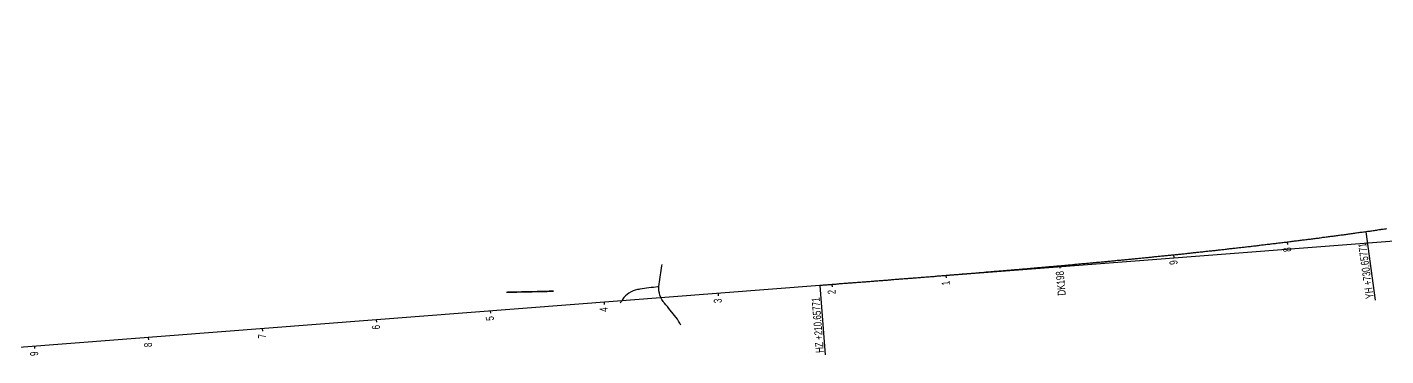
# Model space of a CAD drawing. Header units: millimetres. Extents: x 497834 to 621495, y 3353175 to 3430424.
# Drawn here: x 500223 to 501412, y 3353554 to 3353841 of the extents above; entities that cross this region are included whole.
import ezdxf

# ---------------------------------------------------------------- set-up
doc = ezdxf.new("R2010")
doc.units = ezdxf.units.MM
for name, color, linetype in [('DK改路中线', 7, 'Continuous'), ('dl6', 7, 'Continuous'), ('沪乍杭打线-0.0-200.8段-施工系转设计系成果-2000坐标系-左线_中线_交点', 7, 'Continuous'), ('沪乍杭打线-0.0-200.8段-施工系转设计系成果-2000坐标系-左线_五大桩', 7, 'Continuous'), ('沪乍杭打线-0.0-200.8段-施工系转设计系成果-2000坐标系-左线_里程', 7, 'Continuous')]:
    doc.layers.add(name, color=color, linetype=linetype)
doc.styles.add('PM_LC', font='slromans.shx', dxfattribs={"width": 0.75, "bigfont": 'hztxt.shx'})
doc.styles.add('PM_QX', font='slromans.shx', dxfattribs={"width": 0.75, "bigfont": 'hztxt.shx'})

msp = doc.modelspace()

# ---------------------------------------------------------------- linework, layer by layer
at = {"layer": 'DK改路中线', "color": 3, "linetype": 'Continuous', "ltscale": 2, "flags": 128}
for points in [[(500795.2, 3353581.1), (500794.2, 3353582.8), (500793.2, 3353584.5), (500792.4, 3353585.8, 0.035001), (500792.1, 3353586.2), (500791, 3353587.8), (500790.8, 3353588.1), (500789.7, 3353589.4), (500788.5, 3353591), (500785.9, 3353594.1), (500784.7, 3353595.6), (500783.4, 3353597.2), (500782.1, 3353598.7), (500780.9, 3353600.3), (500780.3, 3353600.9, -0.210552), (500779.6, 3353601.8), (500778.6, 3353603.5), (500777.6, 3353605.3), (500776.9, 3353607.1), (500776.4, 3353609.1), (500776, 3353611), (500775.9, 3353613), (500775.9, 3353615), (500776.1, 3353616.5), (500776.2, 3353617), (500776.5, 3353619), (500776.7, 3353621), (500777, 3353623), (500777.9, 3353628.9), (500778.2, 3353630.9), (500778.5, 3353632.8), (500778.7, 3353634)], [(500775, 3353614.5), (500771.1, 3353614), (500769.1, 3353613.8), (500759.2, 3353612.4), (500758.4, 3353612.3, 0.206935), (500757.2, 3353612.1), (500755.2, 3353611.7), (500753.4, 3353611), (500751.6, 3353610.1), (500749.8, 3353609.1), (500748.2, 3353607.9), (500746.8, 3353606.6), (500745.4, 3353605.1), (500744.8, 3353604.2), (500744.2, 3353603.5), (500743.1, 3353601.8), (500742.1, 3353600.4)]]:
    msp.add_lwpolyline(points, format="xyb", dxfattribs=at)
at = {"layer": 'DK改路中线', "color": 3, "linetype": 'Continuous', "ltscale": 2, "const_width": 1.4, "flags": 128}
msp.add_lwpolyline([(500642.4, 3353609.7), (500644.4, 3353609.8), (500646.4, 3353609.8), (500652.4, 3353610), (500654.4, 3353610), (500660.4, 3353610.2), (500662.4, 3353610.2), (500666.4, 3353610.3), (500668.4, 3353610.3), (500674.4, 3353610.5), (500676.4, 3353610.5), (500682.4, 3353610.7), (500683.9, 3353610.7)], dxfattribs=at)
at = {"layer": 'dl6', "color": 3, "linetype": 'Continuous', "ltscale": 2, "flags": 128}
msp.add_lwpolyline([(501412.5, 3353665.1), (501411.8, 3353665), (501410.8, 3353664.9), (501409.8, 3353664.7), (501408.8, 3353664.6), (501407.8, 3353664.5), (501407.5, 3353664.4), (501406.8, 3353664.3), (501405.8, 3353664.2), (501404.8, 3353664), (501403.8, 3353663.9), (501402.8, 3353663.8), (501402.6, 3353663.7), (501401.9, 3353663.6), (501400.9, 3353663.5), (501399.9, 3353663.3), (501398.9, 3353663.2), (501397.9, 3353663), (501397.6, 3353663), (501396.9, 3353662.9), (501395.9, 3353662.8), (501394.9, 3353662.6), (501394.4, 3353662.6), (501393.4, 3353662.4), (501392.4, 3353662.3), (501391.4, 3353662.1), (501390.4, 3353662), (501389.4, 3353661.9), (501388.4, 3353661.7), (501387.5, 3353661.6), (501386.5, 3353661.4), (501385.5, 3353661.3), (501384.5, 3353661.2), (501383.5, 3353661), (501382.5, 3353660.9), (501381.5, 3353660.8), (501380.5, 3353660.6), (501379.5, 3353660.5), (501378.5, 3353660.4), (501377.5, 3353660.2), (501376.6, 3353660.1), (501375.6, 3353660), (501374.6, 3353659.8), (501373.6, 3353659.7), (501372.6, 3353659.6), (501371.6, 3353659.4), (501370.6, 3353659.3), (501369.6, 3353659.2), (501368.6, 3353659), (501367.6, 3353658.9), (501366.6, 3353658.8), (501365.7, 3353658.6), (501364.7, 3353658.5), (501363.7, 3353658.4), (501362.7, 3353658.2), (501361.7, 3353658.1), (501360.7, 3353658), (501359.7, 3353657.8), (501358.7, 3353657.7), (501357.7, 3353657.6), (501356.7, 3353657.5), (501355.7, 3353657.3), (501354.7, 3353657.2), (501353.8, 3353657.1), (501352.8, 3353656.9), (501351.8, 3353656.8), (501350.8, 3353656.7), (501349.8, 3353656.6), (501348.8, 3353656.4), (501347.8, 3353656.3), (501346.8, 3353656.2), (501345.8, 3353656), (501344.8, 3353655.9), (501343.8, 3353655.8), (501342.8, 3353655.7), (501341.9, 3353655.5), (501340.9, 3353655.4), (501339.9, 3353655.3), (501338.9, 3353655.2), (501337.9, 3353655), (501336.9, 3353654.9), (501335.9, 3353654.8), (501334.9, 3353654.7), (501333.9, 3353654.5), (501332.9, 3353654.4), (501331.9, 3353654.3), (501330.9, 3353654.2), (501329.9, 3353654), (501329, 3353653.9), (501328, 3353653.8), (501327, 3353653.7), (501326, 3353653.5), (501325, 3353653.4), (501324, 3353653.3), (501323, 3353653.2), (501322, 3353653.1), (501321, 3353652.9), (501320, 3353652.8), (501319, 3353652.7), (501318, 3353652.6), (501317, 3353652.5), (501316.1, 3353652.3), (501315.1, 3353652.2), (501314.1, 3353652.1), (501313.1, 3353652), (501312.1, 3353651.9), (501311.1, 3353651.7), (501310.1, 3353651.6), (501309.1, 3353651.5), (501308.1, 3353651.4), (501307.1, 3353651.3), (501306.1, 3353651.1), (501305.1, 3353651), (501304.1, 3353650.9), (501303.1, 3353650.8), (501302.2, 3353650.7), (501301.2, 3353650.6), (501300.2, 3353650.4), (501299.2, 3353650.3), (501298.2, 3353650.2), (501297.2, 3353650.1), (501296.2, 3353650), (501295.2, 3353649.9), (501294.2, 3353649.7), (501293.2, 3353649.6), (501292.2, 3353649.5), (501291.2, 3353649.4), (501290.2, 3353649.3), (501289.2, 3353649.2), (501288.2, 3353649), (501287.3, 3353648.9), (501286.3, 3353648.8), (501285.3, 3353648.7), (501284.3, 3353648.6), (501283.3, 3353648.5), (501282.3, 3353648.4), (501281.3, 3353648.2), (501280.3, 3353648.1), (501279.3, 3353648), (501278.3, 3353647.9), (501277.3, 3353647.8), (501276.3, 3353647.7), (501275.3, 3353647.6), (501274.3, 3353647.5), (501273.3, 3353647.3), (501272.3, 3353647.2), (501271.4, 3353647.1), (501270.4, 3353647), (501269.4, 3353646.9), (501268.4, 3353646.8), (501267.4, 3353646.7), (501266.4, 3353646.6), (501265.4, 3353646.5), (501264.4, 3353646.4), (501263.4, 3353646.2), (501262.4, 3353646.1), (501261.4, 3353646), (501260.4, 3353645.9), (501259.4, 3353645.8), (501258.4, 3353645.7), (501257.4, 3353645.6), (501256.4, 3353645.5), (501255.5, 3353645.4), (501254.5, 3353645.3), (501253.5, 3353645.2), (501252.5, 3353645), (501251.5, 3353644.9), (501250.5, 3353644.8), (501249.5, 3353644.7), (501248.5, 3353644.6), (501247.5, 3353644.5), (501246.5, 3353644.4), (501245.5, 3353644.3), (501244.5, 3353644.2), (501243.5, 3353644.1), (501242.5, 3353644), (501241.5, 3353643.9), (501240.5, 3353643.8), (501239.5, 3353643.7), (501238.5, 3353643.6), (501237.6, 3353643.5), (501236.6, 3353643.3), (501235.6, 3353643.2), (501234.6, 3353643.1), (501233.6, 3353643), (501232.6, 3353642.9), (501231.6, 3353642.8), (501230.6, 3353642.7), (501229.6, 3353642.6), (501228.6, 3353642.5), (501227.6, 3353642.4), (501226.6, 3353642.3), (501225.6, 3353642.2), (501224.6, 3353642.1), (501223.6, 3353642), (501222.6, 3353641.9), (501221.6, 3353641.8), (501220.6, 3353641.7), (501219.7, 3353641.6), (501218.7, 3353641.5), (501217.7, 3353641.4), (501216.7, 3353641.3), (501215.7, 3353641.2), (501214.7, 3353641.1), (501213.7, 3353641), (501212.7, 3353640.9), (501211.7, 3353640.8), (501210.7, 3353640.7), (501209.7, 3353640.6), (501208.7, 3353640.5), (501207.7, 3353640.4), (501206.7, 3353640.3), (501205.7, 3353640.2), (501204.7, 3353640.1), (501203.7, 3353640), (501202.7, 3353639.9), (501201.7, 3353639.8), (501200.7, 3353639.7), (501199.8, 3353639.6), (501198.8, 3353639.5), (501197.8, 3353639.4), (501196.8, 3353639.3), (501195.8, 3353639.2), (501194.8, 3353639.1), (501193.8, 3353639), (501192.8, 3353638.9), (501191.8, 3353638.8), (501190.8, 3353638.7), (501189.8, 3353638.6), (501188.8, 3353638.5), (501187.8, 3353638.4), (501186.8, 3353638.3), (501185.8, 3353638.2), (501184.8, 3353638.1), (501183.8, 3353638), (501182.8, 3353637.9), (501181.8, 3353637.8), (501180.8, 3353637.7), (501179.8, 3353637.6), (501178.9, 3353637.5), (501177.9, 3353637.4), (501176.9, 3353637.4), (501175.9, 3353637.3), (501174.9, 3353637.2), (501173.9, 3353637.1), (501172.9, 3353637), (501171.9, 3353636.9), (501170.9, 3353636.8), (501169.9, 3353636.7), (501168.9, 3353636.6), (501167.9, 3353636.5), (501166.9, 3353636.4), (501165.9, 3353636.3), (501164.9, 3353636.2), (501163.9, 3353636.1), (501162.9, 3353636), (501161.9, 3353635.9), (501160.9, 3353635.8), (501159.9, 3353635.7), (501158.9, 3353635.7), (501157.9, 3353635.6), (501156.9, 3353635.5), (501156, 3353635.4), (501155, 3353635.3), (501154, 3353635.2), (501153, 3353635.1), (501152, 3353635), (501151, 3353634.9), (501150, 3353634.8), (501149, 3353634.7), (501148, 3353634.6), (501147, 3353634.5), (501146, 3353634.5), (501145, 3353634.4), (501144, 3353634.3), (501143, 3353634.2), (501142, 3353634.1), (501141, 3353634), (501140, 3353633.9), (501139, 3353633.8), (501138, 3353633.7), (501137, 3353633.6), (501136, 3353633.6), (501135, 3353633.5), (501134, 3353633.4), (501133, 3353633.3), (501132.1, 3353633.2), (501131.1, 3353633.1), (501130.1, 3353633), (501129.1, 3353632.9), (501128.1, 3353632.8), (501127.1, 3353632.7), (501126.1, 3353632.7), (501125.1, 3353632.6), (501124.1, 3353632.5), (501123.1, 3353632.4), (501122.1, 3353632.3), (501121.1, 3353632.2), (501120.1, 3353632.1), (501119.1, 3353632), (501118.1, 3353631.9), (501117.1, 3353631.9), (501116.1, 3353631.8), (501115.1, 3353631.7), (501114.1, 3353631.6), (501113.1, 3353631.5), (501112.1, 3353631.4), (501111.1, 3353631.3), (501110.1, 3353631.2), (501109.1, 3353631.2), (501108.1, 3353631.1), (501107.2, 3353631), (501106.2, 3353630.9), (501105.2, 3353630.8), (501104.2, 3353630.7), (501103.2, 3353630.6), (501102.2, 3353630.6), (501101.2, 3353630.5), (501100.2, 3353630.4), (501099.2, 3353630.3), (501098.2, 3353630.2), (501097.2, 3353630.1), (501096.2, 3353630), (501095.2, 3353630), (501094.2, 3353629.9), (501093.2, 3353629.8), (501092.2, 3353629.7), (501091.2, 3353629.6), (501090.2, 3353629.5), (501089.2, 3353629.4), (501088.2, 3353629.4), (501087.2, 3353629.3), (501086.2, 3353629.2), (501085.2, 3353629.1), (501084.2, 3353629), (501083.2, 3353628.9), (501082.2, 3353628.8), (501081.2, 3353628.8), (501080.3, 3353628.7), (501079.3, 3353628.6), (501078.3, 3353628.5), (501077.3, 3353628.4), (501076.3, 3353628.3), (501075.3, 3353628.3), (501074.3, 3353628.2), (501073.3, 3353628.1), (501072.3, 3353628), (501071.3, 3353627.9), (501070.3, 3353627.8), (501069.3, 3353627.8), (501068.3, 3353627.7), (501067.3, 3353627.6), (501066.3, 3353627.5), (501065.3, 3353627.4), (501064.3, 3353627.3), (501063.3, 3353627.3), (501062.3, 3353627.2), (501061.3, 3353627.1), (501060.3, 3353627), (501059.3, 3353626.9), (501058.3, 3353626.8), (501057.3, 3353626.8), (501056.3, 3353626.7), (501055.3, 3353626.6), (501054.3, 3353626.5), (501053.3, 3353626.4), (501052.3, 3353626.3), (501051.4, 3353626.3), (501050.4, 3353626.2), (501049.4, 3353626.1), (501048.4, 3353626), (501047.4, 3353625.9), (501046.4, 3353625.9), (501045.4, 3353625.8), (501044.4, 3353625.7), (501043.4, 3353625.6), (501042.4, 3353625.5), (501041.4, 3353625.5), (501040.4, 3353625.4), (501039.4, 3353625.3), (501038.4, 3353625.2), (501037.4, 3353625.1), (501036.4, 3353625), (501035.4, 3353625), (501034.4, 3353624.9), (501033.4, 3353624.8), (501032.4, 3353624.7), (501031.4, 3353624.6), (501030.4, 3353624.6), (501029.4, 3353624.5), (501028.4, 3353624.4), (501027.4, 3353624.3), (501026.4, 3353624.2), (501025.4, 3353624.2), (501024.4, 3353624.1), (501023.4, 3353624), (501022.4, 3353623.9), (501021.4, 3353623.8), (501020.5, 3353623.8), (501019.5, 3353623.7), (501018.5, 3353623.6), (501017.5, 3353623.5), (501016.5, 3353623.4), (501015.5, 3353623.4), (501014.5, 3353623.3), (501013.5, 3353623.2), (501012.5, 3353623.1), (501011.5, 3353623), (501010.5, 3353623), (501009.5, 3353622.9), (501008.5, 3353622.8), (501007.5, 3353622.7), (501006.5, 3353622.6), (501005.5, 3353622.6), (501004.5, 3353622.5), (501003.5, 3353622.4), (501002.5, 3353622.3), (501001.5, 3353622.2), (501000.5, 3353622.2), (500999.5, 3353622.1), (500998.5, 3353622), (500997.5, 3353621.9), (500996.5, 3353621.9), (500995.5, 3353621.8), (500994.5, 3353621.7), (500993.5, 3353621.6), (500992.5, 3353621.5), (500991.5, 3353621.5), (500990.5, 3353621.4), (500989.5, 3353621.3), (500988.6, 3353621.2), (500987.6, 3353621.1), (500986.6, 3353621.1), (500985.6, 3353621), (500984.6, 3353620.9), (500983.6, 3353620.8), (500982.6, 3353620.8), (500981.6, 3353620.7), (500980.6, 3353620.6), (500979.6, 3353620.5), (500978.6, 3353620.4), (500977.6, 3353620.4), (500976.6, 3353620.3), (500975.6, 3353620.2), (500974.6, 3353620.1), (500973.6, 3353620.1), (500972.6, 3353620), (500971.6, 3353619.9), (500970.6, 3353619.8), (500969.6, 3353619.7), (500968.6, 3353619.7), (500967.6, 3353619.6), (500966.6, 3353619.5), (500965.6, 3353619.4), (500964.6, 3353619.4), (500963.6, 3353619.3), (500962.6, 3353619.2), (500961.6, 3353619.1), (500960.6, 3353619), (500959.6, 3353619), (500958.6, 3353618.9), (500957.6, 3353618.8), (500956.7, 3353618.7), (500955.7, 3353618.7), (500954.7, 3353618.6), (500953.7, 3353618.5), (500952.7, 3353618.4), (500951.7, 3353618.3), (500950.7, 3353618.3), (500949.7, 3353618.2), (500948.7, 3353618.1), (500947.7, 3353618), (500946.7, 3353618), (500945.7, 3353617.9), (500944.7, 3353617.8), (500943.7, 3353617.7), (500942.7, 3353617.6), (500941.7, 3353617.6), (500940.7, 3353617.5), (500939.7, 3353617.4), (500938.7, 3353617.3), (500937.7, 3353617.3), (500936.7, 3353617.2), (500935.7, 3353617.1), (500934.7, 3353617), (500933.7, 3353617), (500932.7, 3353616.9), (500931.7, 3353616.8), (500930.7, 3353616.7), (500929.7, 3353616.6), (500928.7, 3353616.6), (500927.7, 3353616.5), (500926.7, 3353616.4), (500925.7, 3353616.3), (500924.7, 3353616.3), (500923.7, 3353616.2), (500922.8, 3353616.1), (500921.8, 3353616), (500920.8, 3353616), (500919.8, 3353615.9), (500918.8, 3353615.8), (500917.8, 3353615.7), (500916.8, 3353615.6), (500216.1, 3353561.5)], dxfattribs=at)
at = {"layer": '沪乍杭打线-0.0-200.8段-施工系转设计系成果-2000坐标系-左线_中线_交点', "color": 6, "linetype": 'Continuous', "ltscale": 2}
msp.add_line((503838.6, 3353841.4), (500916.8, 3353615.6), dxfattribs=at)
at = {"layer": '沪乍杭打线-0.0-200.8段-施工系转设计系成果-2000坐标系-左线_五大桩', "color": 5, "linetype": 'Continuous', "ltscale": 2}
for p, q in [((501394.4, 3353662.6), (501402.8, 3353602.9)), ((500916.8, 3353615.6), (500921.4, 3353555.2))]:
    msp.add_line(p, q, dxfattribs=at)
at = {"layer": '沪乍杭打线-0.0-200.8段-施工系转设计系成果-2000坐标系-左线_里程', "color": 5, "linetype": 'Continuous', "ltscale": 2}
for p, q in [((501325.6, 3353653.5), (501325.9, 3353651.5)), ((501226.3, 3353642.3), (501226.5, 3353640.3)), ((501027.1, 3353624.3), (501027.2, 3353622.3)), ((501126.7, 3353632.7), (501126.9, 3353630.7)), ((500927.4, 3353616.5), (500927.5, 3353614.5)), ((500728, 3353601.1), (500728.2, 3353599.1)), ((500827.7, 3353608.8), (500827.9, 3353606.8)), ((500628.3, 3353593.4), (500628.5, 3353591.4)), ((500428.9, 3353577.9), (500429.1, 3353575.9)), ((500528.6, 3353585.6), (500528.8, 3353583.7)), ((500329.2, 3353570.2), (500329.4, 3353568.2)), ((500229.5, 3353562.5), (500229.7, 3353560.5))]:
    msp.add_line(p, q, dxfattribs=at)

# ---------------------------------------------------------------- texts
at = {"layer": '沪乍杭打线-0.0-200.8段-施工系转设计系成果-2000坐标系-左线_五大桩', "color": 5, "style": 'PM_QX', "width": 0.75}
for s, rotation, p in [('YH +730.65771', 97.9905, (501401.5, 3353604.7)), ('HZ +210.65771', 94.4188, (500920.3, 3353557.1))]:
    msp.add_text(s, height=7, rotation=rotation, dxfattribs=at).set_placement(p)
at = {"layer": '沪乍杭打线-0.0-200.8段-施工系转设计系成果-2000坐标系-左线_里程', "color": 2, "style": 'PM_LC', "width": 0.75}
for s, rotation, p in [('8', 97.0331, (501329.4, 3353645.5)), ('9', 95.9149, (501229.9, 3353634.2)), ('DK198', 95.1068, (501132, 3353607.2)), ('2', 94.4206, (500930.8, 3353608.3)), ('1', 94.6087, (501030.6, 3353616.1)), ('3', 94.4188, (500831.1, 3353600.6)), ('5', 94.4188, (500631.7, 3353585.2)), ('4', 94.4188, (500731.4, 3353592.9)), ('6', 94.4188, (500532, 3353577.5)), ('8', 94.4188, (500332.6, 3353562.1)), ('7', 94.4188, (500432.3, 3353569.8)), ('9', 94.4188, (500232.9, 3353554.4))]:
    msp.add_text(s, height=7, rotation=rotation, dxfattribs=at).set_placement(p)

doc.saveas('drawing.dxf')
